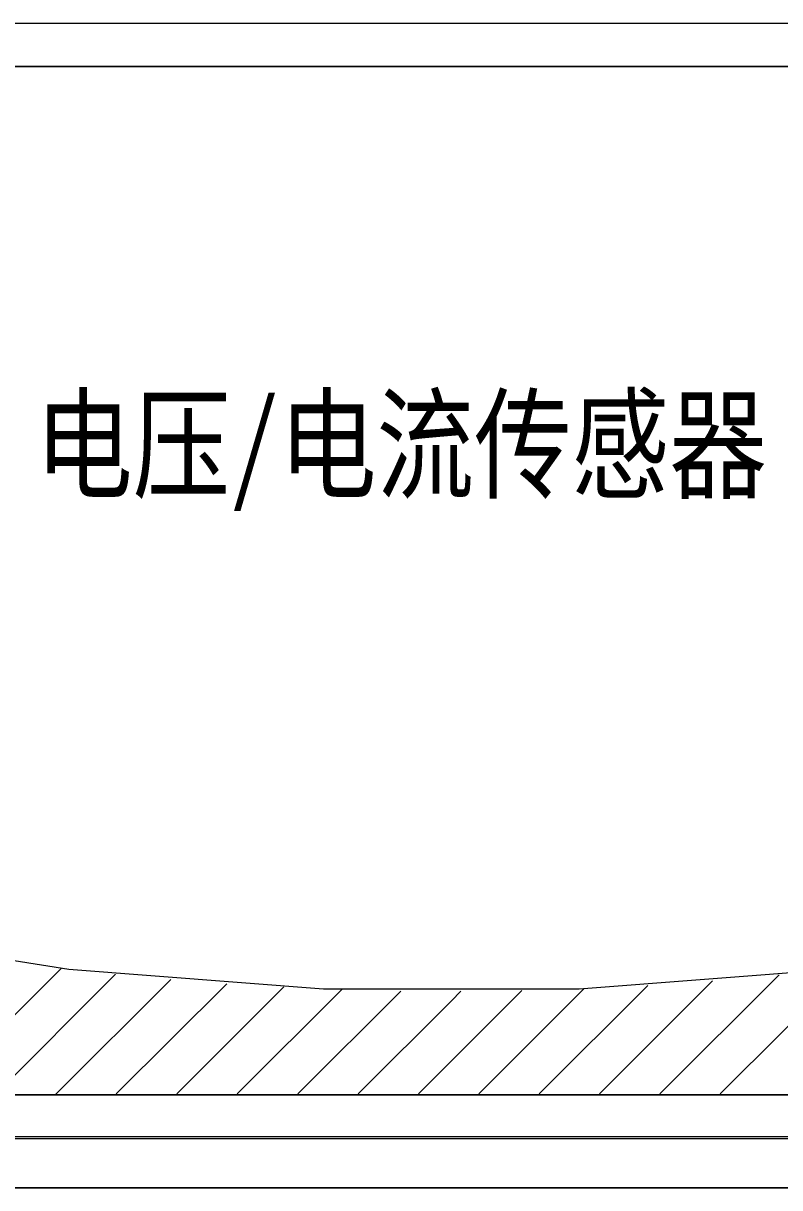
# Model space of a CAD drawing. Extents: x 164829 to 165429, y 198320 to 199620.
# Drawn here: x 165322.88 to 165351.42, y 199000.25 to 199044.19 of the extents above; entities that cross this region are included whole.
import ezdxf

# ---------------------------------------------------------------- set-up
doc = ezdxf.new("R2010")
doc.units = 0
doc.header["$MEASUREMENT"] = 0
doc.layers.add('元件', color=7, linetype='Continuous')
doc.styles.add('-宋体', font='', dxfattribs={"width": 0.7})
doc.styles.get('-宋体').set_extended_font_data('NSimSun')

# ---------------------------------------------------------------- blocks, each defined once
blk = doc.blocks.new('Manufacturer光辉电器PartName电源监控Series消防电源PartTypeMaxCurrent0MinCurrent0PolesMinPower0MaxPower0ShellFrameLimitingCurrentRemarkLibType2DelFlgfalseUpdateDate')
at = {"layer": '元件', "color": 8, "lineweight": 0, "transparency": 33554687}
for points in [[(-45.67, 23.191), (45.67, 23.191), (45.67, -20.753), (-45.67, -20.753)], [(-42.698, 21.557), (42.35, 21.557), (42.35, -17.252), (-42.698, -17.252)]]:
    blk.add_lwpolyline(points, close=True, dxfattribs=at)
for points in [[(42.35, 21.557), (-42.698, 21.557)], [(-42.698, -5.784), (-33.525, -8.758), (-24.144, -10.991), (-14.611, -12.5), (-4.999, -13.251), (4.65, -13.251), (14.263, -12.5), (23.796, -10.991), (33.175, -8.758), (42.35, -5.784)], [(-19.669, -17.225), (-14.889, -12.465)], [(-17.386, -17.225), (-12.849, -12.697)], [(7.694, -17.216), (12.187, -12.724)], [(9.966, -17.216), (14.756, -12.438)], [(-15.104, -17.225), (-10.763, -12.893)], [(-12.822, -17.216), (-8.651, -13.054)], [(-10.54, -17.216), (-6.502, -13.179)], [(3.137, -17.207), (7.237, -13.126)], [(5.41, -17.216), (9.68, -12.947)], [(-8.256, -17.216), (-4.31, -13.277)], [(-5.974, -17.216), (-2.09, -13.331)], [(-3.701, -17.207), (-0.175, -13.697), (0.175, -13.339)], [(-1.419, -17.207), (-0.175, -15.966), (2.484, -13.313)], [(0.864, -17.207), (4.829, -13.241)], [(-42.698, -17.252), (42.35, -17.252)], [(-45.366, -18.824), (45.366, -18.824)], [(-45.366, -18.896), (45.366, -18.896)], [(-45.67, -20.753), (45.67, -20.753)]]:
    blk.add_lwpolyline(points, dxfattribs=at)
at = {"layer": '元件', "color": 8, "lineweight": 0, "transparency": 33554687, "style": '-宋体', "width": 0.8}
blk.add_text('电压/电流传感器', height=3.375, dxfattribs=at).set_placement((-15.888, 5.608))

msp = doc.modelspace()

# ---------------------------------------------------------------- block references
at = {"transparency": 33554687}
msp.add_blockref('Manufacturer光辉电器PartName电源监控Series消防电源PartTypeMaxCurrent0MinCurrent0PolesMinPower0MaxPower0ShellFrameLimitingCurrentRemarkLibType2DelFlgfalseUpdateDate', (165339.211, 199021.001), dxfattribs=at)

doc.saveas('drawing.dxf')
